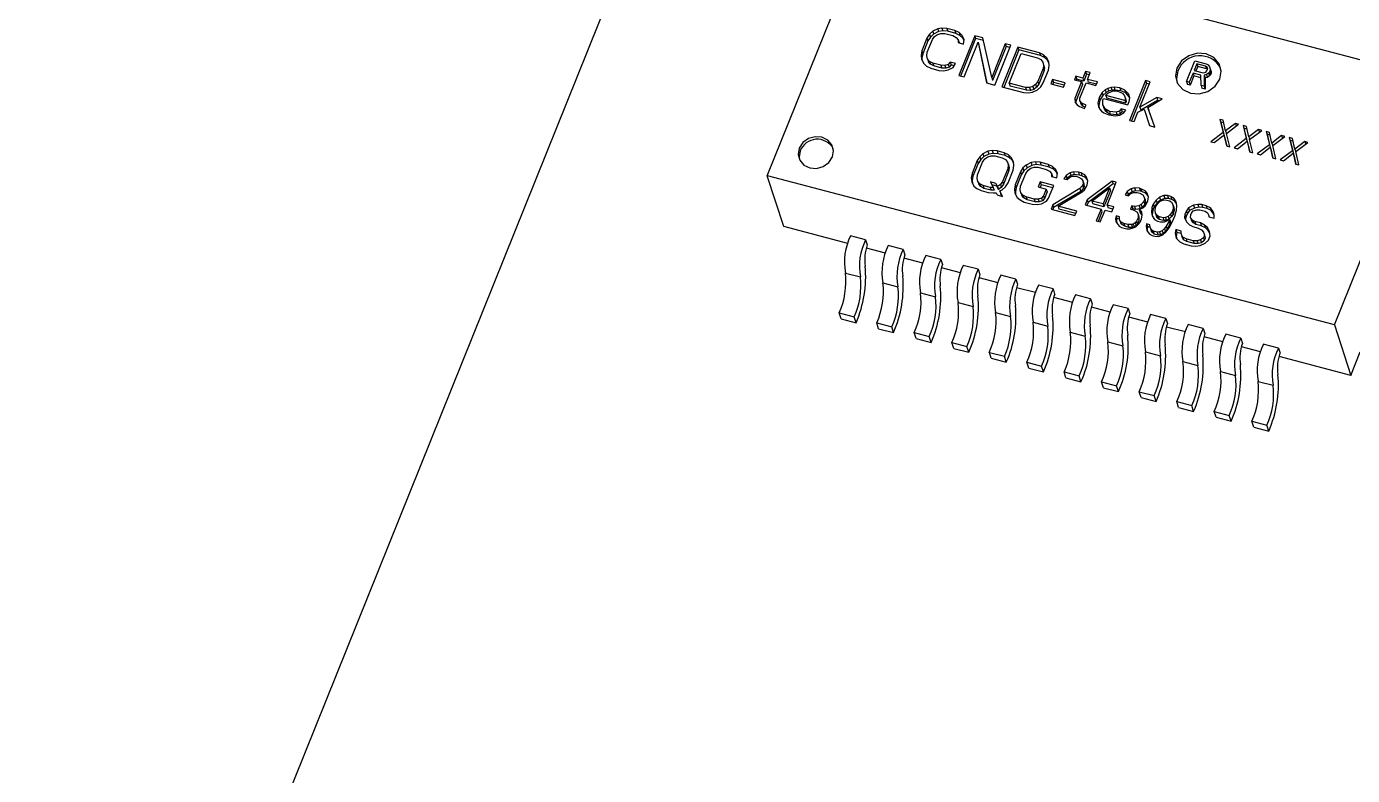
# Model space of a CAD drawing. Header units: millimetres. Extents: x 2 to 1109, y 2 to 430.
# Drawn here: x 56.07 to 88.8, y 187.82 to 206.31 of the extents above; entities that cross this region are included whole.
import ezdxf

# ---------------------------------------------------------------- set-up
doc = ezdxf.new("R2010")
doc.units = ezdxf.units.MM
doc.header["$LTSCALE"] = 0.5
doc.layers.add('几何体', color=7, linetype='Continuous')

msp = doc.modelspace()

# ---------------------------------------------------------------- linework, layer by layer
at = {"layer": '几何体'}
for p, q in [((56.066, 171.286), (75.86, 220.475)), ((74.356, 202.622), (76.797, 208.689)), ((90.801, 205.013), (76.8, 208.688)), ((78.669, 206.269), (78.563, 206.25)), ((78.788, 206.261), (78.669, 206.269)), ((78.669, 206.269), (78.691, 206.2)), ((78.988, 206.208), (78.788, 206.261)), ((78.788, 206.261), (78.811, 206.192)), ((78.298, 206.02), (78.172, 205.706)), ((78.321, 205.951), (78.195, 205.637)), ((78.363, 206.118), (78.298, 206.02)), ((78.298, 206.02), (78.321, 205.951)), ((78.306, 205.671), (78.432, 205.985)), ((78.385, 206.049), (78.321, 205.951)), ((78.441, 206.19), (78.363, 206.118)), ((78.363, 206.118), (78.385, 206.049)), ((78.463, 206.121), (78.385, 206.049)), ((78.432, 205.985), (78.488, 206.062)), ((78.563, 206.25), (78.441, 206.19)), ((78.441, 206.19), (78.463, 206.121)), ((78.586, 206.182), (78.463, 206.121)), ((78.488, 206.062), (78.557, 206.113)), ((78.557, 206.113), (78.641, 206.138)), ((78.563, 206.25), (78.586, 206.182)), ((78.691, 206.2), (78.586, 206.182)), ((78.641, 206.138), (78.738, 206.135)), ((78.811, 206.192), (78.691, 206.2)), ((78.738, 206.135), (78.938, 206.083)), ((79.011, 206.139), (78.811, 206.192)), ((78.938, 206.083), (79.018, 206.039)), ((79.091, 206.158), (78.988, 206.208)), ((78.988, 206.208), (79.011, 206.139)), ((79.113, 206.089), (79.011, 206.139)), ((79.018, 206.039), (79.068, 205.979)), ((79.068, 205.979), (79.065, 205.911)), ((79.068, 205.979), (79.09, 205.91)), ((79.477, 206.08), (79.082, 205.098)), ((79.163, 206.093), (79.091, 206.158)), ((79.091, 206.158), (79.113, 206.089)), ((79.185, 206.024), (79.113, 206.089)), ((79.499, 206.011), (79.127, 205.086)), ((79.218, 205.986), (79.163, 206.093)), ((79.163, 206.093), (79.185, 206.024)), ((79.215, 205.967), (79.185, 206.024)), ((79.198, 205.876), (79.218, 205.986)), ((79.677, 206.028), (79.477, 206.08)), ((79.477, 206.08), (79.499, 206.011)), ((79.692, 205.961), (79.499, 206.011)), ((79.896, 205.046), (79.677, 206.028)), ((78.172, 205.706), (78.152, 205.596)), ((78.172, 205.706), (78.195, 205.637)), ((78.195, 205.637), (78.175, 205.527)), ((78.294, 205.582), (78.306, 205.671)), ((79.065, 205.911), (79.198, 205.876)), ((79.09, 205.91), (79.09, 205.904)), ((79.215, 205.063), (79.56, 205.92)), ((79.56, 205.92), (79.77, 204.917)), ((79.56, 205.92), (79.582, 205.851)), ((79.582, 205.851), (79.778, 204.915)), ((80.232, 205.882), (79.896, 205.046)), ((80.254, 205.813), (79.918, 204.977)), ((79.97, 204.864), (80.365, 205.847)), ((80.543, 205.8), (80.148, 204.818)), ((80.565, 205.731), (80.193, 204.806)), ((80.365, 205.847), (80.232, 205.882)), ((80.232, 205.882), (80.254, 205.813)), ((80.342, 205.79), (80.254, 205.813)), ((80.331, 204.908), (80.626, 205.64)), ((81.076, 205.66), (80.543, 205.8)), ((80.543, 205.8), (80.565, 205.731)), ((81.098, 205.591), (80.565, 205.731)), ((80.626, 205.64), (81.026, 205.535)), ((81.179, 205.61), (81.076, 205.66)), ((81.076, 205.66), (81.098, 205.591)), ((81.251, 205.545), (81.179, 205.61)), ((81.179, 205.61), (81.201, 205.541)), ((78.152, 205.596), (78.163, 205.5)), ((78.152, 205.596), (78.175, 205.527)), ((78.163, 205.5), (78.218, 205.394)), ((78.175, 205.527), (78.182, 205.465)), ((78.218, 205.394), (78.29, 205.328)), ((78.29, 205.328), (78.393, 205.278)), ((78.313, 205.507), (78.294, 205.582)), ((78.363, 205.448), (78.313, 205.507)), ((78.313, 205.507), (78.336, 205.438)), ((78.385, 205.379), (78.336, 205.438)), ((78.444, 205.404), (78.363, 205.448)), ((78.363, 205.448), (78.385, 205.379)), ((78.466, 205.335), (78.385, 205.379)), ((78.393, 205.278), (78.593, 205.226)), ((78.643, 205.351), (78.444, 205.404)), ((78.444, 205.404), (78.466, 205.335)), ((78.666, 205.282), (78.466, 205.335)), ((78.741, 205.349), (78.643, 205.351)), ((78.643, 205.351), (78.666, 205.282)), ((78.763, 205.28), (78.666, 205.282)), ((78.824, 205.373), (78.741, 205.349)), ((78.741, 205.349), (78.763, 205.28)), ((78.846, 205.304), (78.763, 205.28)), ((78.818, 205.236), (78.941, 205.296)), ((78.872, 205.43), (78.824, 205.373)), ((78.824, 205.373), (78.846, 205.304)), ((78.894, 205.361), (78.846, 205.304)), ((79.005, 205.395), (78.872, 205.43)), ((78.872, 205.43), (78.894, 205.361)), ((78.97, 205.341), (78.894, 205.361)), ((78.941, 205.296), (79.005, 205.395)), ((81.026, 205.535), (81.106, 205.491)), ((81.201, 205.541), (81.098, 205.591)), ((81.106, 205.491), (81.156, 205.431)), ((81.156, 205.431), (81.175, 205.357)), ((81.156, 205.431), (81.178, 205.362)), ((81.175, 205.357), (81.164, 205.268)), ((81.175, 205.357), (81.197, 205.288)), ((81.178, 205.362), (81.197, 205.288)), ((81.197, 205.288), (81.186, 205.199)), ((81.273, 205.476), (81.201, 205.541)), ((81.306, 205.438), (81.251, 205.545)), ((81.251, 205.545), (81.273, 205.476)), ((81.31, 205.405), (81.273, 205.476)), ((81.297, 205.233), (81.317, 205.343)), ((81.317, 205.343), (81.306, 205.438)), ((84.705, 204.949), (84.912, 205.461)), ((84.959, 205.389), (84.893, 205.225)), ((84.912, 205.461), (85.19, 205.388)), ((84.982, 205.32), (84.939, 205.213)), ((85.179, 205.331), (84.959, 205.389)), ((84.959, 205.389), (84.982, 205.32)), ((85.202, 205.262), (84.982, 205.32)), ((85.21, 205.311), (85.179, 205.331)), ((85.179, 205.331), (85.202, 205.262)), ((85.19, 205.388), (85.243, 205.362)), ((85.224, 205.283), (85.21, 205.311)), ((85.21, 205.311), (85.224, 205.268)), ((85.223, 205.247), (85.224, 205.283)), ((85.243, 205.362), (85.277, 205.317)), ((85.277, 205.317), (85.294, 205.265)), ((78.593, 205.226), (78.712, 205.218)), ((78.712, 205.218), (78.818, 205.236)), ((79.082, 205.098), (79.215, 205.063)), ((79.896, 205.046), (79.918, 204.977)), ((81.037, 204.954), (80.981, 204.876)), ((81.164, 205.268), (81.037, 204.954)), ((81.037, 204.954), (81.06, 204.885)), ((81.186, 205.199), (81.06, 204.885)), ((81.164, 205.268), (81.186, 205.199)), ((81.171, 204.919), (81.297, 205.233)), ((81.399, 204.998), (81.357, 204.893)), ((81.71, 204.916), (81.399, 204.998)), ((81.399, 204.998), (81.421, 204.929)), ((81.971, 205.079), (81.938, 204.995)), ((81.938, 204.995), (82.116, 204.948)), ((82.116, 204.948), (81.947, 204.53)), ((82.149, 205.032), (81.971, 205.079)), ((81.971, 205.079), (81.994, 205.01)), ((81.994, 205.01), (81.983, 204.983)), ((82.171, 204.963), (81.994, 205.01)), ((82.116, 204.948), (82.138, 204.879)), ((82.216, 205.199), (82.149, 205.032)), ((82.149, 205.032), (82.171, 204.963)), ((82.239, 205.13), (82.171, 204.963)), ((82.327, 205.17), (82.216, 205.199)), ((82.216, 205.199), (82.239, 205.13)), ((82.305, 205.113), (82.239, 205.13)), ((82.26, 205.003), (82.327, 205.17)), ((82.505, 204.939), (82.26, 205.003)), ((82.26, 205.003), (82.282, 204.934)), ((83.697, 204.972), (83.301, 203.99)), ((83.808, 204.943), (83.697, 204.972)), ((83.697, 204.972), (83.719, 204.904)), ((84.775, 204.931), (84.705, 204.949)), ((84.705, 204.949), (84.728, 204.88)), ((84.867, 205.16), (84.775, 204.931)), ((84.889, 205.091), (84.797, 204.862)), ((85.064, 205.108), (84.867, 205.16)), ((84.867, 205.16), (84.889, 205.091)), ((85.064, 205.045), (84.889, 205.091)), ((84.893, 205.225), (85.114, 205.167)), ((85.065, 204.854), (85.064, 205.108)), ((85.114, 205.167), (85.153, 205.169)), ((85.198, 205.121), (85.142, 205.111)), ((85.142, 205.111), (85.146, 204.833)), ((85.142, 205.111), (85.165, 205.043)), ((85.153, 205.169), (85.185, 205.185)), ((85.22, 205.052), (85.165, 205.043)), ((85.165, 205.043), (85.168, 204.764)), ((85.185, 205.185), (85.21, 205.214)), ((85.25, 205.156), (85.198, 205.121)), ((85.198, 205.121), (85.22, 205.052)), ((85.223, 205.248), (85.202, 205.262)), ((85.21, 205.214), (85.223, 205.247)), ((85.272, 205.087), (85.22, 205.052)), ((85.275, 205.185), (85.25, 205.156)), ((85.25, 205.156), (85.272, 205.087)), ((85.297, 205.116), (85.272, 205.087)), ((85.292, 205.229), (85.275, 205.185)), ((85.275, 205.185), (85.297, 205.116)), ((85.294, 205.265), (85.292, 205.229)), ((85.292, 205.229), (85.314, 205.16)), ((85.294, 205.265), (85.316, 205.196)), ((85.314, 205.16), (85.297, 205.116)), ((85.316, 205.196), (85.314, 205.16)), ((88.36, 198.946), (90.801, 205.013)), ((79.77, 204.917), (79.97, 204.864)), ((80.148, 204.818), (80.681, 204.678)), ((80.731, 204.803), (80.331, 204.908)), ((80.331, 204.908), (80.354, 204.839)), ((80.753, 204.734), (80.354, 204.839)), ((80.681, 204.678), (80.8, 204.67)), ((80.828, 204.801), (80.731, 204.803)), ((80.731, 204.803), (80.753, 204.734)), ((80.851, 204.732), (80.753, 204.734)), ((80.8, 204.67), (80.906, 204.688)), ((80.912, 204.825), (80.828, 204.801)), ((80.828, 204.801), (80.851, 204.732)), ((80.934, 204.756), (80.851, 204.732)), ((80.906, 204.688), (81.028, 204.748)), ((80.981, 204.876), (80.912, 204.825)), ((80.912, 204.825), (80.934, 204.756)), ((81.004, 204.807), (80.934, 204.756)), ((80.981, 204.876), (81.004, 204.807)), ((81.06, 204.885), (81.004, 204.807)), ((81.028, 204.748), (81.106, 204.82)), ((81.106, 204.82), (81.171, 204.919)), ((81.357, 204.893), (81.668, 204.812)), ((81.421, 204.929), (81.402, 204.881)), ((81.687, 204.859), (81.421, 204.929)), ((81.668, 204.812), (81.71, 204.916)), ((82.138, 204.879), (81.97, 204.461)), ((82.075, 204.543), (82.227, 204.919)), ((82.227, 204.919), (82.471, 204.855)), ((82.482, 204.882), (82.282, 204.934)), ((82.471, 204.855), (82.505, 204.939)), ((82.62, 204.677), (82.548, 204.558)), ((82.698, 204.749), (82.62, 204.677)), ((82.62, 204.677), (82.643, 204.608)), ((82.721, 204.68), (82.643, 204.608)), ((82.76, 204.779), (82.698, 204.749)), ((82.698, 204.749), (82.721, 204.68)), ((82.715, 204.606), (82.723, 204.627)), ((82.782, 204.71), (82.721, 204.68)), ((82.723, 204.627), (82.762, 204.663)), ((82.843, 204.804), (82.76, 204.779)), ((82.76, 204.779), (82.782, 204.71)), ((82.762, 204.663), (82.854, 204.708)), ((82.865, 204.735), (82.782, 204.71)), ((82.918, 204.807), (82.843, 204.804)), ((82.843, 204.804), (82.865, 204.735)), ((82.854, 204.708), (82.907, 204.718)), ((82.94, 204.738), (82.865, 204.735)), ((82.907, 204.718), (83.004, 204.715)), ((83.06, 204.793), (82.918, 204.807)), ((82.918, 204.807), (82.94, 204.738)), ((83.082, 204.724), (82.94, 204.738)), ((83.004, 204.715), (83.129, 204.659)), ((83.185, 204.737), (83.06, 204.793)), ((83.06, 204.793), (83.082, 204.724)), ((83.207, 204.668), (83.082, 204.724)), ((83.129, 204.659), (83.179, 204.6)), ((83.27, 204.645), (83.185, 204.737)), ((83.185, 204.737), (83.207, 204.668)), ((83.293, 204.576), (83.207, 204.668)), ((83.303, 204.544), (83.27, 204.645)), ((83.27, 204.645), (83.293, 204.576)), ((83.719, 204.904), (83.347, 203.978)), ((83.555, 204.316), (83.808, 204.943)), ((83.785, 204.886), (83.719, 204.904)), ((84.797, 204.862), (84.728, 204.88)), ((84.775, 204.931), (84.797, 204.862)), ((85.146, 204.833), (85.065, 204.854)), ((85.065, 204.854), (85.087, 204.786)), ((85.168, 204.764), (85.087, 204.786)), ((85.146, 204.833), (85.168, 204.764)), ((81.947, 204.53), (81.958, 204.435)), ((81.947, 204.53), (81.97, 204.461)), ((81.958, 204.435), (82.008, 204.376)), ((81.97, 204.461), (81.975, 204.415)), ((82.008, 204.376), (82.066, 204.337)), ((82.066, 204.337), (82.191, 204.281)), ((82.072, 204.474), (82.075, 204.543)), ((82.122, 204.415), (82.072, 204.474)), ((82.072, 204.474), (82.094, 204.406)), ((82.144, 204.346), (82.094, 204.406)), ((82.225, 204.365), (82.122, 204.415)), ((82.122, 204.415), (82.144, 204.346)), ((82.205, 204.317), (82.144, 204.346)), ((82.191, 204.281), (82.225, 204.365)), ((82.548, 204.558), (82.519, 204.426)), ((82.519, 204.426), (82.53, 204.331)), ((82.519, 204.426), (82.542, 204.358)), ((82.53, 204.331), (82.558, 204.278)), ((82.57, 204.489), (82.542, 204.358)), ((82.542, 204.358), (82.549, 204.295)), ((82.548, 204.558), (82.57, 204.489)), ((82.643, 204.608), (82.57, 204.489)), ((82.639, 204.418), (82.642, 204.487)), ((82.644, 204.371), (82.639, 204.418)), ((82.642, 204.487), (82.659, 204.528)), ((82.686, 204.29), (82.644, 204.371)), ((82.644, 204.371), (82.666, 204.302)), ((82.659, 204.528), (83.258, 204.371)), ((82.708, 204.221), (82.666, 204.302)), ((82.722, 204.258), (82.686, 204.29)), ((82.686, 204.29), (82.708, 204.221)), ((83.181, 204.484), (82.715, 204.606)), ((82.715, 204.606), (82.737, 204.537)), ((83.203, 204.415), (82.737, 204.537)), ((83.179, 204.6), (83.198, 204.526)), ((83.179, 204.6), (83.201, 204.531)), ((83.198, 204.526), (83.181, 204.484)), ((83.181, 204.484), (83.203, 204.415)), ((83.198, 204.526), (83.22, 204.457)), ((83.201, 204.531), (83.22, 204.457)), ((83.22, 204.457), (83.203, 204.415)), ((83.258, 204.371), (83.292, 204.455)), ((83.292, 204.455), (83.303, 204.544)), ((83.303, 204.544), (83.293, 204.576)), ((83.97, 204.554), (83.555, 204.316)), ((83.555, 204.316), (83.578, 204.247)), ((83.993, 204.485), (83.578, 204.247)), ((83.75, 204.311), (84.104, 204.519)), ((83.923, 203.827), (83.75, 204.311)), ((83.75, 204.311), (83.772, 204.243)), ((84.104, 204.519), (83.97, 204.554)), ((83.97, 204.554), (83.993, 204.485)), ((84.029, 204.475), (83.993, 204.485)), ((82.558, 204.278), (82.608, 204.218)), ((82.608, 204.218), (82.666, 204.18)), ((82.666, 204.18), (82.791, 204.124)), ((82.744, 204.189), (82.708, 204.221)), ((82.802, 204.214), (82.722, 204.258)), ((82.722, 204.258), (82.744, 204.189)), ((82.824, 204.145), (82.744, 204.189)), ((82.791, 204.124), (82.954, 204.104)), ((82.966, 204.194), (82.802, 204.214)), ((82.802, 204.214), (82.824, 204.145)), ((82.988, 204.125), (82.824, 204.145)), ((82.954, 204.104), (83.06, 204.123)), ((83.049, 204.218), (82.966, 204.194)), ((82.966, 204.194), (82.988, 204.125)), ((83.072, 204.149), (82.988, 204.125)), ((83.097, 204.275), (83.049, 204.218)), ((83.049, 204.218), (83.072, 204.149)), ((83.06, 204.123), (83.152, 204.168)), ((83.119, 204.206), (83.072, 204.149)), ((83.208, 204.246), (83.097, 204.275)), ((83.097, 204.275), (83.119, 204.206)), ((83.17, 204.193), (83.119, 204.206)), ((83.152, 204.168), (83.208, 204.246)), ((83.301, 203.99), (83.412, 203.961)), ((83.412, 203.961), (83.505, 204.191)), ((83.505, 204.191), (83.658, 204.266)), ((83.658, 204.266), (83.79, 203.862)), ((83.921, 203.827), (83.772, 204.243)), ((85.614, 203.994), (85.532, 204.015)), ((85.532, 204.015), (85.611, 203.689)), ((85.532, 204.015), (85.555, 203.947)), ((85.673, 203.73), (85.614, 203.994)), ((83.79, 203.862), (83.923, 203.827)), ((85.611, 203.689), (85.31, 203.463)), ((85.629, 203.927), (85.555, 203.947)), ((85.555, 203.947), (85.634, 203.62)), ((85.611, 203.689), (85.634, 203.62)), ((85.913, 203.916), (85.673, 203.73)), ((85.673, 203.73), (85.693, 203.668)), ((85.693, 203.668), (85.994, 203.894)), ((85.772, 203.342), (85.693, 203.668)), ((85.994, 203.894), (85.913, 203.916)), ((85.913, 203.916), (85.934, 203.849)), ((86.184, 203.844), (86.103, 203.866)), ((86.103, 203.866), (86.182, 203.54)), ((86.103, 203.866), (86.125, 203.797)), ((86.199, 203.777), (86.125, 203.797)), ((86.125, 203.797), (86.204, 203.471)), ((86.243, 203.581), (86.184, 203.844)), ((86.483, 203.766), (86.243, 203.581)), ((86.263, 203.518), (86.565, 203.745)), ((86.565, 203.745), (86.483, 203.766)), ((86.483, 203.766), (86.505, 203.699)), ((86.755, 203.695), (86.673, 203.716)), ((86.673, 203.716), (86.752, 203.39)), ((86.673, 203.716), (86.695, 203.647)), ((86.77, 203.628), (86.695, 203.647)), ((86.695, 203.647), (86.774, 203.321)), ((86.814, 203.431), (86.755, 203.695)), ((85.31, 203.463), (85.392, 203.441)), ((85.392, 203.441), (85.631, 203.627)), ((85.631, 203.627), (85.69, 203.363)), ((85.631, 203.627), (85.654, 203.558)), ((85.634, 203.62), (85.633, 203.62)), ((85.654, 203.558), (85.698, 203.361)), ((85.69, 203.363), (85.772, 203.342)), ((86.182, 203.54), (85.88, 203.313)), ((85.88, 203.313), (85.962, 203.292)), ((85.962, 203.292), (86.202, 203.477)), ((86.182, 203.54), (86.204, 203.471)), ((86.202, 203.477), (86.261, 203.213)), ((86.202, 203.477), (86.224, 203.408)), ((86.204, 203.471), (86.204, 203.47)), ((86.224, 203.408), (86.268, 203.211)), ((86.243, 203.581), (86.264, 203.518)), ((86.342, 203.192), (86.263, 203.518)), ((86.752, 203.39), (86.451, 203.163)), ((86.532, 203.142), (86.772, 203.327)), ((86.752, 203.39), (86.774, 203.321)), ((86.772, 203.327), (86.831, 203.064)), ((86.772, 203.327), (86.794, 203.258)), ((86.774, 203.321), (86.774, 203.321)), ((87.053, 203.616), (86.814, 203.431)), ((86.814, 203.431), (86.834, 203.369)), ((86.834, 203.368), (87.135, 203.595)), ((86.913, 203.042), (86.834, 203.368)), ((87.135, 203.595), (87.053, 203.616)), ((87.053, 203.616), (87.075, 203.55)), ((87.325, 203.545), (87.244, 203.566)), ((87.244, 203.566), (87.323, 203.24)), ((87.244, 203.566), (87.266, 203.497)), ((87.34, 203.478), (87.266, 203.497)), ((87.266, 203.497), (87.345, 203.171)), ((87.384, 203.281), (87.325, 203.545)), ((87.624, 203.467), (87.384, 203.281)), ((87.404, 203.219), (87.705, 203.445)), ((87.705, 203.445), (87.624, 203.467)), ((87.624, 203.467), (87.645, 203.4)), ((79.538, 202.997), (79.412, 202.683)), ((79.602, 203.095), (79.538, 202.997)), ((79.538, 202.997), (79.56, 202.928)), ((79.625, 203.027), (79.56, 202.928)), ((79.68, 203.167), (79.602, 203.095)), ((79.602, 203.095), (79.625, 203.027)), ((79.703, 203.099), (79.625, 203.027)), ((79.671, 202.962), (79.727, 203.04)), ((79.803, 203.228), (79.68, 203.167)), ((79.68, 203.167), (79.703, 203.099)), ((79.825, 203.159), (79.703, 203.099)), ((79.727, 203.04), (79.797, 203.091)), ((79.797, 203.091), (79.88, 203.115)), ((79.908, 203.246), (79.803, 203.228)), ((79.803, 203.228), (79.825, 203.159)), ((79.931, 203.177), (79.825, 203.159)), ((79.88, 203.115), (79.977, 203.113)), ((80.028, 203.238), (79.908, 203.246)), ((79.908, 203.246), (79.931, 203.177)), ((80.05, 203.169), (79.931, 203.177)), ((79.977, 203.113), (80.155, 203.066)), ((80.206, 203.191), (80.028, 203.238)), ((80.028, 203.238), (80.05, 203.169)), ((80.228, 203.122), (80.05, 203.169)), ((80.155, 203.066), (80.236, 203.022)), ((80.308, 203.141), (80.206, 203.191)), ((80.206, 203.191), (80.228, 203.122)), ((80.331, 203.072), (80.228, 203.122)), ((80.236, 203.022), (80.285, 202.962)), ((80.38, 203.076), (80.308, 203.141)), ((80.308, 203.141), (80.331, 203.072)), ((80.403, 203.007), (80.331, 203.072)), ((80.435, 202.969), (80.38, 203.076)), ((80.38, 203.076), (80.403, 203.007)), ((80.439, 202.936), (80.403, 203.007)), ((86.261, 203.213), (86.342, 203.192)), ((86.451, 203.163), (86.532, 203.142)), ((86.794, 203.258), (86.838, 203.062)), ((86.831, 203.064), (86.913, 203.042)), ((87.323, 203.24), (87.021, 203.014)), ((87.021, 203.014), (87.103, 202.992)), ((87.103, 202.992), (87.342, 203.178)), ((87.323, 203.24), (87.345, 203.171)), ((87.342, 203.178), (87.401, 202.914)), ((87.342, 203.178), (87.365, 203.109)), ((87.345, 203.171), (87.345, 203.171)), ((87.365, 203.109), (87.409, 202.912)), ((87.384, 203.281), (87.404, 203.219)), ((87.483, 202.892), (87.404, 203.219)), ((79.412, 202.683), (79.392, 202.573)), ((79.412, 202.683), (79.434, 202.614)), ((79.56, 202.928), (79.434, 202.614)), ((79.545, 202.648), (79.671, 202.962)), ((80.293, 202.799), (80.167, 202.485)), ((80.315, 202.73), (80.189, 202.416)), ((80.285, 202.962), (80.305, 202.888)), ((80.285, 202.962), (80.308, 202.894)), ((80.305, 202.888), (80.293, 202.799)), ((80.293, 202.799), (80.315, 202.73)), ((80.3, 202.45), (80.426, 202.764)), ((80.305, 202.888), (80.327, 202.819)), ((80.308, 202.894), (80.327, 202.819)), ((80.327, 202.819), (80.315, 202.73)), ((80.426, 202.764), (80.446, 202.874)), ((80.446, 202.874), (80.435, 202.969)), ((80.604, 202.717), (80.478, 202.403)), ((80.668, 202.816), (80.604, 202.717)), ((80.604, 202.717), (80.626, 202.648)), ((80.611, 202.368), (80.737, 202.682)), ((80.691, 202.747), (80.626, 202.648)), ((80.746, 202.888), (80.668, 202.816)), ((80.668, 202.816), (80.691, 202.747)), ((80.769, 202.819), (80.691, 202.747)), ((80.737, 202.682), (80.793, 202.76)), ((80.869, 202.948), (80.746, 202.888)), ((80.746, 202.888), (80.769, 202.819)), ((80.891, 202.879), (80.769, 202.819)), ((80.793, 202.76), (80.863, 202.811)), ((80.863, 202.811), (80.946, 202.835)), ((80.975, 202.966), (80.869, 202.948)), ((80.869, 202.948), (80.891, 202.879)), ((80.997, 202.898), (80.891, 202.879)), ((80.946, 202.835), (81.044, 202.833)), ((81.094, 202.958), (80.975, 202.966)), ((80.975, 202.966), (80.997, 202.898)), ((81.116, 202.889), (80.997, 202.898)), ((81.044, 202.833), (81.243, 202.78)), ((81.294, 202.906), (81.094, 202.958)), ((81.094, 202.958), (81.116, 202.889)), ((81.316, 202.837), (81.116, 202.889)), ((81.243, 202.78), (81.324, 202.736)), ((81.397, 202.856), (81.294, 202.906)), ((81.294, 202.906), (81.316, 202.837)), ((81.419, 202.787), (81.316, 202.837)), ((81.324, 202.736), (81.374, 202.677)), ((81.374, 202.677), (81.371, 202.608)), ((81.374, 202.677), (81.396, 202.608)), ((81.469, 202.79), (81.397, 202.856)), ((81.397, 202.856), (81.419, 202.787)), ((81.491, 202.722), (81.419, 202.787)), ((81.524, 202.684), (81.469, 202.79)), ((81.469, 202.79), (81.491, 202.722)), ((81.52, 202.664), (81.491, 202.722)), ((81.504, 202.573), (81.524, 202.684)), ((81.83, 202.696), (81.731, 202.629)), ((81.913, 202.72), (81.83, 202.696)), ((81.83, 202.696), (81.852, 202.627)), ((82.036, 202.711), (81.913, 202.72)), ((81.913, 202.72), (81.935, 202.651)), ((82.102, 202.694), (82.036, 202.711)), ((82.036, 202.711), (82.058, 202.642)), ((82.192, 202.647), (82.102, 202.694)), ((82.102, 202.694), (82.124, 202.625)), ((87.401, 202.914), (87.483, 202.892)), ((74.76, 201.371), (74.356, 202.622)), ((88.36, 198.946), (74.359, 202.621)), ((79.392, 202.573), (79.403, 202.478)), ((79.392, 202.573), (79.414, 202.504)), ((79.403, 202.478), (79.458, 202.371)), ((79.434, 202.614), (79.414, 202.504)), ((79.414, 202.504), (79.421, 202.442)), ((79.458, 202.371), (79.53, 202.306)), ((79.534, 202.559), (79.545, 202.648)), ((79.553, 202.484), (79.534, 202.559)), ((79.603, 202.425), (79.553, 202.484)), ((79.553, 202.484), (79.575, 202.416)), ((79.625, 202.356), (79.575, 202.416)), ((79.683, 202.381), (79.603, 202.425)), ((79.603, 202.425), (79.625, 202.356)), ((79.705, 202.312), (79.625, 202.356)), ((79.861, 202.334), (79.683, 202.381)), ((79.683, 202.381), (79.705, 202.312)), ((79.936, 202.338), (79.861, 202.334)), ((79.861, 202.334), (79.883, 202.265)), ((79.867, 202.471), (79.936, 202.338)), ((80, 202.436), (79.867, 202.471)), ((80.022, 202.368), (79.904, 202.399)), ((79.936, 202.338), (79.958, 202.269)), ((80.041, 202.356), (80, 202.436)), ((80, 202.436), (80.022, 202.368)), ((80.064, 202.287), (80.022, 202.368)), ((80.111, 202.407), (80.041, 202.356)), ((80.041, 202.356), (80.064, 202.287)), ((80.133, 202.338), (80.064, 202.287)), ((80.167, 202.485), (80.111, 202.407)), ((80.111, 202.407), (80.133, 202.338)), ((80.189, 202.416), (80.133, 202.338)), ((80.158, 202.279), (80.236, 202.351)), ((80.167, 202.485), (80.189, 202.416)), ((80.236, 202.351), (80.3, 202.45)), ((80.478, 202.403), (80.458, 202.293)), ((80.478, 202.403), (80.5, 202.335)), ((80.5, 202.335), (80.48, 202.224)), ((80.626, 202.648), (80.5, 202.335)), ((80.6, 202.279), (80.611, 202.368)), ((81.095, 202.473), (81.045, 202.347)), ((81.045, 202.347), (81.244, 202.295)), ((81.117, 202.404), (81.09, 202.335)), ((81.428, 202.385), (81.095, 202.473)), ((81.095, 202.473), (81.117, 202.404)), ((81.405, 202.328), (81.117, 202.404)), ((81.302, 202.072), (81.428, 202.385)), ((81.371, 202.608), (81.504, 202.573)), ((81.396, 202.608), (81.396, 202.602)), ((81.731, 202.629), (81.681, 202.55)), ((81.681, 202.55), (81.763, 202.528)), ((81.731, 202.629), (81.753, 202.56)), ((81.753, 202.56), (81.737, 202.535)), ((81.852, 202.627), (81.753, 202.56)), ((81.763, 202.528), (81.821, 202.582)), ((81.821, 202.582), (81.887, 202.611)), ((81.935, 202.651), (81.852, 202.627)), ((81.887, 202.611), (81.978, 202.611)), ((82.058, 202.642), (81.935, 202.651)), ((81.978, 202.611), (82.043, 202.593)), ((82.043, 202.593), (82.117, 202.551)), ((82.124, 202.625), (82.058, 202.642)), ((82.14, 202.383), (82.074, 202.308)), ((82.117, 202.551), (82.15, 202.496)), ((82.214, 202.578), (82.124, 202.625)), ((82.157, 202.425), (82.14, 202.383)), ((82.14, 202.383), (82.163, 202.314)), ((82.15, 202.496), (82.157, 202.425)), ((82.15, 202.496), (82.172, 202.427)), ((82.157, 202.425), (82.179, 202.356)), ((82.179, 202.356), (82.163, 202.314)), ((82.172, 202.427), (82.179, 202.356)), ((82.189, 202.278), (82.239, 202.357)), ((82.241, 202.588), (82.192, 202.647)), ((82.192, 202.647), (82.214, 202.578)), ((82.263, 202.52), (82.214, 202.578)), ((82.239, 202.357), (82.256, 202.399)), ((82.273, 202.487), (82.241, 202.588)), ((82.874, 202.491), (82.253, 202.03)), ((82.256, 202.399), (82.273, 202.487)), ((82.897, 202.422), (82.275, 201.961)), ((82.746, 201.901), (82.973, 202.465)), ((82.973, 202.465), (82.874, 202.491)), ((82.874, 202.491), (82.897, 202.422)), ((82.95, 202.408), (82.897, 202.422)), ((79.53, 202.306), (79.633, 202.256)), ((79.633, 202.256), (79.81, 202.209)), ((79.883, 202.265), (79.705, 202.312)), ((79.81, 202.209), (79.93, 202.201)), ((79.958, 202.269), (79.883, 202.265)), ((79.93, 202.201), (80.005, 202.204)), ((80.005, 202.204), (80.032, 202.151)), ((80.032, 202.151), (80.166, 202.116)), ((80.097, 202.249), (80.158, 202.279)), ((80.166, 202.116), (80.097, 202.249)), ((80.097, 202.249), (80.119, 202.18)), ((80.15, 202.12), (80.119, 202.18)), ((80.458, 202.293), (80.469, 202.198)), ((80.458, 202.293), (80.48, 202.224)), ((80.469, 202.198), (80.524, 202.091)), ((80.48, 202.224), (80.487, 202.162)), ((80.524, 202.091), (80.596, 202.026)), ((80.596, 202.026), (80.699, 201.976)), ((80.619, 202.205), (80.6, 202.279)), ((80.669, 202.145), (80.619, 202.205)), ((80.619, 202.205), (80.641, 202.136)), ((80.691, 202.077), (80.641, 202.136)), ((80.749, 202.101), (80.669, 202.145)), ((80.669, 202.145), (80.691, 202.077)), ((80.771, 202.032), (80.691, 202.077)), ((80.949, 202.049), (80.749, 202.101)), ((80.749, 202.101), (80.771, 202.032)), ((80.971, 201.98), (80.771, 202.032)), ((81.046, 202.046), (80.949, 202.049)), ((80.949, 202.049), (80.971, 201.98)), ((81.13, 202.071), (81.046, 202.046)), ((81.046, 202.046), (81.069, 201.977)), ((81.152, 202.002), (81.069, 201.977)), ((81.177, 202.127), (81.13, 202.071)), ((81.13, 202.071), (81.152, 202.002)), ((81.199, 202.059), (81.152, 202.002)), ((81.244, 202.295), (81.177, 202.127)), ((81.177, 202.127), (81.199, 202.059)), ((81.267, 202.226), (81.199, 202.059)), ((81.244, 202.295), (81.267, 202.226)), ((81.246, 201.994), (81.302, 202.072)), ((82.074, 202.308), (81.403, 201.906)), ((82.096, 202.239), (81.426, 201.837)), ((81.535, 201.872), (82.131, 202.224)), ((82.074, 202.308), (82.096, 202.239)), ((82.163, 202.314), (82.096, 202.239)), ((82.131, 202.224), (82.189, 202.278)), ((82.253, 202.03), (82.202, 201.905)), ((82.253, 202.03), (82.275, 201.961)), ((82.368, 202), (82.807, 202.324)), ((82.647, 201.927), (82.368, 202)), ((82.368, 202), (82.39, 201.931)), ((82.807, 202.324), (82.647, 201.927)), ((82.829, 202.255), (82.669, 201.858)), ((82.807, 202.324), (82.829, 202.255)), ((83.243, 202.232), (83.193, 202.153)), ((83.193, 202.153), (83.275, 202.132)), ((83.342, 202.299), (83.243, 202.232)), ((83.243, 202.232), (83.265, 202.164)), ((83.265, 202.164), (83.249, 202.138)), ((83.364, 202.23), (83.265, 202.164)), ((83.275, 202.132), (83.333, 202.186)), ((83.333, 202.186), (83.399, 202.214)), ((83.425, 202.323), (83.342, 202.299)), ((83.342, 202.299), (83.364, 202.23)), ((83.447, 202.254), (83.364, 202.23)), ((83.399, 202.214), (83.49, 202.214)), ((83.548, 202.314), (83.425, 202.323)), ((83.425, 202.323), (83.447, 202.254)), ((83.57, 202.245), (83.447, 202.254)), ((83.49, 202.214), (83.555, 202.197)), ((83.581, 202.305), (83.548, 202.314)), ((83.548, 202.314), (83.57, 202.245)), ((83.555, 202.197), (83.629, 202.154)), ((83.603, 202.237), (83.57, 202.245)), ((83.688, 202.254), (83.581, 202.305)), ((83.581, 202.305), (83.603, 202.237)), ((83.71, 202.185), (83.603, 202.237)), ((83.629, 202.154), (83.662, 202.099)), ((83.669, 202.028), (83.652, 201.986)), ((83.662, 202.099), (83.669, 202.028)), ((83.662, 202.099), (83.684, 202.03)), ((83.669, 202.028), (83.691, 201.959)), ((83.684, 202.03), (83.691, 201.959)), ((83.737, 202.195), (83.688, 202.254)), ((83.688, 202.254), (83.71, 202.185)), ((83.758, 202.127), (83.71, 202.185)), ((83.735, 201.965), (83.751, 202.006)), ((83.769, 202.094), (83.737, 202.195)), ((83.751, 202.006), (83.769, 202.094)), ((83.957, 202.022), (83.883, 201.926)), ((84.04, 202.092), (83.957, 202.022)), ((83.957, 202.022), (83.98, 201.953)), ((84.063, 202.023), (83.98, 201.953)), ((84.148, 202.133), (84.04, 202.092)), ((84.04, 202.092), (84.063, 202.023)), ((84.056, 201.996), (84.122, 202.025)), ((84.17, 202.065), (84.063, 202.023)), ((84.122, 202.025), (84.18, 202.033)), ((84.238, 202.133), (84.148, 202.133)), ((84.148, 202.133), (84.17, 202.065)), ((84.261, 202.064), (84.17, 202.065)), ((84.18, 202.033), (84.295, 202.002)), ((84.321, 202.111), (84.238, 202.133)), ((84.238, 202.133), (84.261, 202.064)), ((84.343, 202.042), (84.261, 202.064)), ((84.295, 202.002), (84.336, 201.969)), ((84.394, 202.069), (84.321, 202.111)), ((84.321, 202.111), (84.343, 202.042)), ((84.417, 202), (84.343, 202.042)), ((84.451, 201.984), (84.394, 202.069)), ((84.394, 202.069), (84.417, 202)), ((84.459, 201.937), (84.417, 202)), ((80.699, 201.976), (80.899, 201.923)), ((80.899, 201.923), (81.018, 201.915)), ((81.069, 201.977), (80.971, 201.98)), ((81.018, 201.915), (81.124, 201.934)), ((81.124, 201.934), (81.246, 201.994)), ((81.403, 201.906), (81.361, 201.802)), ((81.361, 201.802), (81.953, 201.647)), ((81.403, 201.906), (81.426, 201.837)), ((81.426, 201.837), (81.407, 201.79)), ((81.995, 201.751), (81.535, 201.872)), ((81.535, 201.872), (81.557, 201.803)), ((81.972, 201.694), (81.557, 201.803)), ((81.953, 201.647), (81.995, 201.751)), ((82.202, 201.905), (82.597, 201.801)), ((82.275, 201.961), (82.247, 201.893)), ((82.669, 201.858), (82.39, 201.931)), ((82.597, 201.801), (82.479, 201.508)), ((82.619, 201.732), (82.524, 201.497)), ((82.578, 201.483), (82.695, 201.775)), ((82.597, 201.801), (82.619, 201.732)), ((82.647, 201.927), (82.669, 201.858)), ((82.695, 201.775), (82.86, 201.732)), ((82.91, 201.857), (82.746, 201.901)), ((82.746, 201.901), (82.768, 201.832)), ((82.887, 201.8), (82.768, 201.832)), ((82.86, 201.732), (82.91, 201.857)), ((83.355, 201.879), (83.321, 201.796)), ((83.321, 201.796), (83.387, 201.779)), ((83.421, 201.862), (83.355, 201.879)), ((83.355, 201.879), (83.377, 201.811)), ((83.377, 201.811), (83.367, 201.784)), ((83.443, 201.793), (83.377, 201.811)), ((83.387, 201.779), (83.477, 201.732)), ((83.536, 201.878), (83.421, 201.862)), ((83.421, 201.862), (83.443, 201.793)), ((83.558, 201.809), (83.443, 201.793)), ((83.477, 201.732), (83.51, 201.677)), ((83.51, 201.677), (83.509, 201.585)), ((83.51, 201.677), (83.532, 201.608)), ((83.535, 201.786), (83.626, 201.831)), ((83.601, 201.722), (83.535, 201.786)), ((83.535, 201.786), (83.558, 201.717)), ((83.586, 201.911), (83.536, 201.878)), ((83.536, 201.878), (83.558, 201.809)), ((83.608, 201.842), (83.558, 201.809)), ((83.606, 201.67), (83.558, 201.717)), ((83.652, 201.986), (83.586, 201.911)), ((83.586, 201.911), (83.608, 201.842)), ((83.608, 201.651), (83.601, 201.722)), ((83.675, 201.917), (83.608, 201.842)), ((83.626, 201.831), (83.685, 201.885)), ((83.652, 201.986), (83.675, 201.917)), ((83.691, 201.959), (83.675, 201.917)), ((83.685, 201.885), (83.735, 201.965)), ((83.849, 201.842), (83.84, 201.729)), ((83.84, 201.729), (83.855, 201.633)), ((83.84, 201.729), (83.862, 201.66)), ((83.883, 201.926), (83.849, 201.842)), ((83.849, 201.842), (83.871, 201.773)), ((83.871, 201.773), (83.862, 201.66)), ((83.905, 201.857), (83.871, 201.773)), ((83.883, 201.926), (83.905, 201.857)), ((83.98, 201.953), (83.905, 201.857)), ((83.931, 201.775), (83.939, 201.842)), ((83.938, 201.703), (83.931, 201.775)), ((83.971, 201.648), (83.938, 201.703)), ((83.938, 201.703), (83.961, 201.634)), ((83.939, 201.842), (83.956, 201.883)), ((83.956, 201.883), (83.998, 201.942)), ((83.998, 201.942), (84.056, 201.996)), ((84.309, 201.675), (84.251, 201.621)), ((84.35, 201.734), (84.309, 201.675)), ((84.309, 201.675), (84.331, 201.606)), ((84.336, 201.969), (84.368, 201.914)), ((84.367, 201.775), (84.35, 201.734)), ((84.35, 201.734), (84.373, 201.665)), ((84.376, 201.842), (84.367, 201.775)), ((84.367, 201.775), (84.389, 201.707)), ((84.368, 201.914), (84.376, 201.842)), ((84.368, 201.914), (84.391, 201.845)), ((84.389, 201.707), (84.373, 201.665)), ((84.376, 201.842), (84.398, 201.774)), ((84.398, 201.774), (84.389, 201.707)), ((84.391, 201.845), (84.398, 201.774)), ((84.415, 201.624), (84.458, 201.775)), ((84.467, 201.888), (84.451, 201.984)), ((84.458, 201.775), (84.467, 201.888)), ((84.668, 201.673), (84.657, 201.584)), ((84.702, 201.757), (84.668, 201.673)), ((84.668, 201.673), (84.69, 201.605)), ((84.724, 201.688), (84.69, 201.605)), ((84.758, 201.835), (84.702, 201.757)), ((84.702, 201.757), (84.724, 201.688)), ((84.78, 201.766), (84.724, 201.688)), ((84.88, 201.895), (84.758, 201.835)), ((84.758, 201.835), (84.78, 201.766)), ((84.902, 201.826), (84.78, 201.766)), ((84.81, 201.659), (84.827, 201.701)), ((84.827, 201.701), (84.874, 201.758)), ((84.874, 201.758), (84.958, 201.782)), ((84.986, 201.914), (84.88, 201.895)), ((84.88, 201.895), (84.902, 201.826)), ((85.008, 201.845), (84.902, 201.826)), ((84.958, 201.782), (85.033, 201.786)), ((85.083, 201.911), (84.986, 201.914)), ((84.986, 201.914), (85.008, 201.845)), ((85.105, 201.842), (85.008, 201.845)), ((85.033, 201.786), (85.166, 201.751)), ((85.194, 201.882), (85.083, 201.911)), ((85.083, 201.911), (85.105, 201.842)), ((85.216, 201.813), (85.105, 201.842)), ((85.166, 201.751), (85.224, 201.712)), ((85.297, 201.832), (85.194, 201.882)), ((85.194, 201.882), (85.216, 201.813)), ((85.319, 201.763), (85.216, 201.813)), ((85.224, 201.712), (85.252, 201.659)), ((85.36, 201.746), (85.297, 201.832)), ((85.297, 201.832), (85.319, 201.763)), ((85.383, 201.677), (85.319, 201.763)), ((85.393, 201.645), (85.36, 201.746)), ((85.36, 201.746), (85.383, 201.677)), ((85.393, 201.644), (85.383, 201.677)), ((76.344, 200.955), (74.76, 201.371)), ((82.479, 201.508), (82.578, 201.483)), ((82.966, 201.635), (82.957, 201.568)), ((82.957, 201.568), (82.965, 201.497)), ((82.957, 201.568), (82.979, 201.499)), ((82.965, 201.497), (82.997, 201.442)), ((83.048, 201.613), (82.966, 201.635)), ((82.966, 201.635), (82.988, 201.566)), ((82.988, 201.566), (82.979, 201.499)), ((82.979, 201.499), (82.983, 201.466)), ((83.054, 201.549), (82.988, 201.566)), ((82.997, 201.442), (83.046, 201.383)), ((83.046, 201.383), (83.103, 201.345)), ((83.048, 201.567), (83.048, 201.613)), ((83.064, 201.517), (83.048, 201.567)), ((83.088, 201.487), (83.064, 201.517)), ((83.064, 201.517), (83.086, 201.448)), ((83.11, 201.418), (83.086, 201.448)), ((83.162, 201.445), (83.088, 201.487)), ((83.088, 201.487), (83.11, 201.418)), ((83.103, 201.345), (83.235, 201.31)), ((83.184, 201.376), (83.11, 201.418)), ((83.261, 201.419), (83.162, 201.445)), ((83.162, 201.445), (83.184, 201.376)), ((83.283, 201.35), (83.184, 201.376)), ((83.351, 201.418), (83.261, 201.419)), ((83.261, 201.419), (83.283, 201.35)), ((83.373, 201.349), (83.283, 201.35)), ((83.392, 201.43), (83.351, 201.418)), ((83.351, 201.418), (83.373, 201.349)), ((83.415, 201.362), (83.373, 201.349)), ((83.442, 201.464), (83.392, 201.43)), ((83.392, 201.43), (83.415, 201.362)), ((83.392, 201.338), (83.458, 201.367)), ((83.464, 201.395), (83.415, 201.362)), ((83.475, 201.501), (83.442, 201.464)), ((83.442, 201.464), (83.464, 201.395)), ((83.458, 201.367), (83.516, 201.421)), ((83.498, 201.432), (83.464, 201.395)), ((83.509, 201.585), (83.475, 201.501)), ((83.475, 201.501), (83.498, 201.432)), ((83.531, 201.516), (83.498, 201.432)), ((83.509, 201.585), (83.531, 201.516)), ((83.516, 201.421), (83.558, 201.48)), ((83.532, 201.608), (83.531, 201.516)), ((83.558, 201.48), (83.591, 201.563)), ((83.591, 201.563), (83.608, 201.651)), ((83.722, 201.436), (83.713, 201.369)), ((83.713, 201.369), (83.729, 201.273)), ((83.713, 201.369), (83.735, 201.301)), ((83.804, 201.415), (83.722, 201.436)), ((83.722, 201.436), (83.744, 201.368)), ((83.744, 201.368), (83.735, 201.301)), ((83.811, 201.35), (83.744, 201.368)), ((83.812, 201.344), (83.804, 201.415)), ((83.844, 201.289), (83.812, 201.344)), ((83.812, 201.344), (83.834, 201.275)), ((83.855, 201.633), (83.912, 201.548)), ((83.862, 201.66), (83.87, 201.611)), ((83.912, 201.548), (83.986, 201.506)), ((83.993, 201.58), (83.961, 201.634)), ((84.012, 201.615), (83.971, 201.648)), ((83.971, 201.648), (83.993, 201.58)), ((83.986, 201.506), (84.068, 201.484)), ((84.034, 201.546), (83.993, 201.58)), ((84.127, 201.584), (84.012, 201.615)), ((84.012, 201.615), (84.034, 201.546)), ((84.149, 201.516), (84.034, 201.546)), ((84.068, 201.484), (84.159, 201.484)), ((84.184, 201.592), (84.127, 201.584)), ((84.127, 201.584), (84.149, 201.516)), ((84.207, 201.523), (84.149, 201.516)), ((84.159, 201.484), (84.291, 201.541)), ((84.207, 201.378), (84.166, 201.32)), ((84.251, 201.621), (84.184, 201.592)), ((84.184, 201.592), (84.207, 201.523)), ((84.273, 201.552), (84.207, 201.523)), ((84.274, 201.499), (84.207, 201.378)), ((84.207, 201.378), (84.23, 201.309)), ((84.297, 201.431), (84.23, 201.309)), ((84.251, 201.621), (84.273, 201.552)), ((84.331, 201.606), (84.273, 201.552)), ((84.291, 201.541), (84.274, 201.499)), ((84.274, 201.499), (84.297, 201.431)), ((84.281, 201.336), (84.356, 201.478)), ((84.291, 201.541), (84.313, 201.472)), ((84.313, 201.472), (84.297, 201.431)), ((84.373, 201.665), (84.331, 201.606)), ((84.356, 201.478), (84.415, 201.624)), ((84.657, 201.584), (84.712, 201.477)), ((84.69, 201.605), (84.682, 201.536)), ((84.712, 201.477), (84.784, 201.412)), ((84.784, 201.412), (84.864, 201.368)), ((84.807, 201.591), (84.81, 201.659)), ((84.857, 201.531), (84.807, 201.591)), ((84.807, 201.591), (84.829, 201.522)), ((84.879, 201.463), (84.829, 201.522)), ((84.915, 201.493), (84.857, 201.531)), ((84.857, 201.531), (84.879, 201.463)), ((84.864, 201.368), (84.998, 201.333)), ((84.937, 201.424), (84.879, 201.463)), ((85.048, 201.458), (84.915, 201.493)), ((84.915, 201.493), (84.937, 201.424)), ((85.07, 201.389), (84.937, 201.424)), ((85.151, 201.408), (85.048, 201.458)), ((85.048, 201.458), (85.07, 201.389)), ((85.173, 201.339), (85.07, 201.389)), ((85.223, 201.343), (85.151, 201.408)), ((85.151, 201.408), (85.173, 201.339)), ((85.278, 201.236), (85.223, 201.343)), ((85.223, 201.343), (85.245, 201.274)), ((85.252, 201.659), (85.257, 201.611)), ((85.252, 201.659), (85.268, 201.608)), ((85.257, 201.611), (85.39, 201.576)), ((85.39, 201.576), (85.393, 201.645)), ((76.784, 201.045), (76.413, 201.142)), ((76.784, 201.045), (76.825, 200.917)), ((83.235, 201.31), (83.309, 201.314)), ((83.309, 201.314), (83.392, 201.338)), ((83.729, 201.273), (83.786, 201.189)), ((83.735, 201.301), (83.743, 201.251)), ((83.786, 201.189), (83.859, 201.146)), ((83.866, 201.22), (83.834, 201.275)), ((83.885, 201.255), (83.844, 201.289)), ((83.844, 201.289), (83.866, 201.22)), ((83.859, 201.146), (83.925, 201.129)), ((83.907, 201.186), (83.866, 201.22)), ((83.984, 201.229), (83.885, 201.255)), ((83.885, 201.255), (83.907, 201.186)), ((84.006, 201.16), (83.907, 201.186)), ((83.925, 201.129), (84.016, 201.128)), ((84.041, 201.237), (83.984, 201.229)), ((83.984, 201.229), (84.006, 201.16)), ((84.064, 201.168), (84.006, 201.16)), ((84.016, 201.128), (84.123, 201.169)), ((84.108, 201.266), (84.041, 201.237)), ((84.041, 201.237), (84.064, 201.168)), ((84.13, 201.197), (84.064, 201.168)), ((84.166, 201.32), (84.108, 201.266)), ((84.108, 201.266), (84.13, 201.197)), ((84.123, 201.169), (84.206, 201.24)), ((84.188, 201.251), (84.13, 201.197)), ((84.166, 201.32), (84.188, 201.251)), ((84.23, 201.309), (84.188, 201.251)), ((84.206, 201.24), (84.281, 201.336)), ((84.442, 201.294), (84.43, 201.204)), ((84.43, 201.204), (84.455, 201.082)), ((84.43, 201.204), (84.453, 201.135)), ((84.575, 201.259), (84.442, 201.294)), ((84.442, 201.294), (84.464, 201.225)), ((84.464, 201.225), (84.453, 201.135)), ((84.453, 201.135), (84.466, 201.071)), ((84.455, 201.082), (84.541, 200.99)), ((84.572, 201.196), (84.464, 201.225)), ((84.572, 201.19), (84.575, 201.259)), ((84.613, 201.11), (84.572, 201.19)), ((84.572, 201.19), (84.594, 201.121)), ((84.636, 201.041), (84.594, 201.121)), ((84.694, 201.066), (84.613, 201.11)), ((84.613, 201.11), (84.636, 201.041)), ((84.716, 200.997), (84.636, 201.041)), ((84.871, 201.019), (84.694, 201.066)), ((84.694, 201.066), (84.716, 200.997)), ((84.969, 201.017), (84.871, 201.019)), ((84.871, 201.019), (84.894, 200.95)), ((85.052, 201.041), (84.969, 201.017)), ((84.969, 201.017), (84.991, 200.948)), ((84.998, 201.333), (85.078, 201.288)), ((85.122, 201.092), (85.052, 201.041)), ((85.052, 201.041), (85.074, 200.972)), ((85.144, 201.023), (85.074, 200.972)), ((85.078, 201.288), (85.128, 201.229)), ((85.147, 201.155), (85.122, 201.092)), ((85.122, 201.092), (85.144, 201.023)), ((85.128, 201.229), (85.147, 201.155)), ((85.128, 201.229), (85.15, 201.16)), ((85.169, 201.086), (85.144, 201.023)), ((85.147, 201.155), (85.169, 201.086)), ((85.15, 201.16), (85.169, 201.086)), ((85.169, 200.964), (85.247, 201.036)), ((85.245, 201.274), (85.173, 201.339)), ((85.282, 201.203), (85.245, 201.274)), ((85.247, 201.036), (85.289, 201.141)), ((85.289, 201.141), (85.278, 201.236)), ((77.271, 200.712), (76.804, 200.834)), ((77.711, 200.801), (77.34, 200.899)), ((77.711, 200.801), (77.752, 200.674)), ((84.541, 200.99), (84.643, 200.94)), ((84.643, 200.94), (84.821, 200.894)), ((84.894, 200.95), (84.716, 200.997)), ((84.821, 200.894), (84.94, 200.886)), ((84.991, 200.948), (84.894, 200.95)), ((84.94, 200.886), (85.046, 200.904)), ((85.074, 200.972), (84.991, 200.948)), ((85.046, 200.904), (85.169, 200.964)), ((78.198, 200.468), (77.731, 200.591)), ((78.638, 200.558), (78.267, 200.655)), ((78.638, 200.558), (78.679, 200.431)), ((79.565, 200.314), (79.194, 200.412)), ((76.283, 200.223), (76.654, 200.126)), ((79.125, 200.225), (78.658, 200.348)), ((79.565, 200.314), (79.606, 200.187)), ((80.053, 199.981), (79.585, 200.104)), ((80.493, 200.071), (80.122, 200.168)), ((80.493, 200.071), (80.534, 199.944)), ((77.21, 199.98), (77.581, 199.883)), ((78.138, 199.737), (78.508, 199.639)), ((80.98, 199.738), (80.512, 199.861)), ((81.41, 199.83), (81.049, 199.925)), ((81.41, 199.83), (81.451, 199.703)), ((79.065, 199.493), (79.436, 199.396)), ((81.897, 199.497), (81.43, 199.62)), ((82.337, 199.587), (81.966, 199.684)), ((82.337, 199.587), (82.378, 199.46)), ((83.265, 199.343), (82.894, 199.441)), ((76.129, 199.237), (76.5, 199.14)), ((76.176, 199.093), (76.129, 199.237)), ((76.176, 199.093), (76.547, 198.995)), ((76.547, 198.995), (76.5, 199.14)), ((79.992, 199.25), (80.363, 199.153)), ((82.825, 199.254), (82.357, 199.377)), ((83.265, 199.343), (83.306, 199.216)), ((83.752, 199.011), (83.285, 199.133)), ((84.192, 199.1), (83.821, 199.197)), ((84.192, 199.1), (84.233, 198.973)), ((77.057, 198.994), (77.427, 198.897)), ((77.103, 198.849), (77.057, 198.994)), ((77.103, 198.849), (77.474, 198.752)), ((77.474, 198.752), (77.427, 198.897)), ((77.984, 198.751), (78.355, 198.653)), ((78.031, 198.606), (77.984, 198.751)), ((80.919, 199.007), (81.28, 198.912)), ((81.837, 198.766), (82.208, 198.668)), ((84.679, 198.767), (84.212, 198.89)), ((85.119, 198.857), (84.748, 198.954)), ((85.119, 198.857), (85.16, 198.73)), ((88.357, 198.947), (88.761, 197.696)), ((78.031, 198.606), (78.401, 198.509)), ((78.401, 198.509), (78.355, 198.653)), ((78.911, 198.507), (79.282, 198.41)), ((78.958, 198.363), (78.911, 198.507)), ((79.329, 198.265), (79.282, 198.41)), ((82.764, 198.522), (83.135, 198.425)), ((85.606, 198.524), (85.139, 198.646)), ((86.046, 198.613), (85.675, 198.711)), ((86.046, 198.613), (86.087, 198.486)), ((86.533, 198.28), (86.066, 198.403)), ((86.974, 198.37), (86.603, 198.467)), ((78.958, 198.363), (79.329, 198.265)), ((79.838, 198.264), (80.209, 198.167)), ((79.885, 198.119), (79.838, 198.264)), ((79.885, 198.119), (80.256, 198.022)), ((80.256, 198.022), (80.209, 198.167)), ((83.691, 198.279), (84.062, 198.182)), ((86.974, 198.37), (87.015, 198.243)), ((88.761, 197.696), (86.993, 198.16)), ((88.761, 197.696), (88.995, 198.277)), ((80.765, 198.021), (81.127, 197.926)), ((80.812, 197.876), (80.765, 198.021)), ((80.812, 197.876), (81.174, 197.781)), ((81.174, 197.781), (81.127, 197.926)), ((81.683, 197.78), (82.054, 197.682)), ((81.73, 197.635), (81.683, 197.78)), ((84.619, 198.036), (84.989, 197.938)), ((85.546, 197.792), (85.917, 197.695)), ((81.73, 197.635), (82.101, 197.538)), ((82.101, 197.538), (82.054, 197.682)), ((82.61, 197.536), (82.981, 197.439)), ((82.657, 197.392), (82.61, 197.536)), ((83.028, 197.294), (82.981, 197.439)), ((86.473, 197.549), (86.844, 197.451)), ((82.657, 197.392), (83.028, 197.294)), ((83.538, 197.293), (83.908, 197.196)), ((83.584, 197.148), (83.538, 197.293)), ((83.584, 197.148), (83.955, 197.051)), ((83.955, 197.051), (83.908, 197.196)), ((84.465, 197.05), (84.836, 196.952)), ((84.512, 196.905), (84.465, 197.05)), ((84.512, 196.905), (84.882, 196.808)), ((84.882, 196.808), (84.836, 196.952)), ((85.392, 196.806), (85.763, 196.709)), ((85.439, 196.662), (85.392, 196.806)), ((85.439, 196.662), (85.81, 196.564)), ((85.81, 196.564), (85.763, 196.709)), ((86.319, 196.563), (86.69, 196.466)), ((86.366, 196.418), (86.319, 196.563)), ((86.737, 196.321), (86.69, 196.466)), ((86.366, 196.418), (86.737, 196.321))]:
    msp.add_line(p, q, dxfattribs=at)
at = {"layer": '几何体', "flags": 128}
for points in [[(85.526, 205.007), (85.56, 205.204), (85.509, 205.391), (85.381, 205.541), (85.194, 205.631), (84.977, 205.647), (84.764, 205.587), (84.586, 205.459), (84.471, 205.284)], [(84.471, 205.284), (84.436, 205.087), (84.487, 204.9), (84.616, 204.75), (84.803, 204.66), (85.019, 204.644), (85.233, 204.704), (85.411, 204.832), (85.526, 205.007)], [(84.493, 205.215), (84.459, 205.019), (84.47, 204.937)], [(75.964, 203.089), (75.99, 203.242), (75.951, 203.388), (75.851, 203.505), (75.706, 203.574), (75.537, 203.587), (75.372, 203.54), (75.234, 203.441), (75.144, 203.304)], [(75.144, 203.304), (75.117, 203.152), (75.157, 203.006), (75.257, 202.889), (75.402, 202.82), (75.57, 202.807), (75.736, 202.854), (75.874, 202.953), (75.964, 203.089)], [(75.167, 203.236), (75.14, 203.083), (75.147, 203.027)]]:
    msp.add_lwpolyline(points, dxfattribs=at)
at = {"layer": '几何体'}
for centre, radius, start, end in [((85.038, 205.002), 0.584, 28.9627, 158.6764), ((75.59, 203.07), 0.455, 30.105, 158.6034), ((77.712, 200.49), 1.453, 153.3561, 190.5736), ((78.083, 200.393), 1.453, 153.3561, 190.5736), ((77.85, 200.551), 1.088, 160.3234, 188.4221), ((78.639, 200.247), 1.453, 153.3561, 190.5736), ((79.01, 200.149), 1.453, 153.3561, 190.5736), ((73.986, 200.126), 2.799, 336.1759, 5.4425), ((78.777, 200.308), 1.088, 160.3234, 188.4221), ((79.566, 200.003), 1.453, 153.3561, 190.5736), ((79.937, 199.906), 1.453, 153.3561, 190.5736), ((79.704, 200.064), 1.088, 160.3234, 188.4221), ((80.493, 199.76), 1.453, 153.3561, 190.5736), ((74.454, 200.004), 1.842, 335.4192, 6.8547), ((74.825, 199.906), 1.842, 335.4234, 6.8504), ((74.913, 199.883), 2.799, 336.176, 5.4426), ((80.864, 199.663), 1.453, 153.3561, 190.5736), ((80.631, 199.821), 1.088, 160.3234, 188.4221), ((81.421, 199.517), 1.453, 153.3561, 190.5736), ((81.792, 199.419), 1.453, 153.3561, 190.5736), ((75.382, 199.76), 1.842, 335.4192, 6.8547), ((75.804, 199.655), 1.792, 334.9695, 7.3044), ((76.396, 199.503), 1.757, 334.6428, 7.6311), ((75.841, 199.639), 2.799, 336.176, 5.4426), ((81.558, 199.578), 1.088, 160.3234, 188.4221), ((82.348, 199.273), 1.453, 153.3561, 190.5736), ((82.709, 199.178), 1.453, 153.3561, 190.5736), ((76.731, 199.411), 1.792, 334.9695, 7.3044), ((77.323, 199.26), 1.757, 334.6428, 7.6311), ((77.615, 199.175), 1.834, 335.3478, 6.9286), ((76.854, 199.382), 2.715, 335.7138, 5.9076), ((77.781, 199.139), 2.715, 335.7138, 5.9076), ((82.476, 199.337), 1.088, 160.3234, 188.4221), ((83.266, 199.032), 1.453, 153.3561, 190.5736), ((83.636, 198.935), 1.453, 153.3561, 190.5736), ((83.403, 199.093), 1.088, 160.3234, 188.4221), ((84.193, 198.789), 1.453, 153.3561, 190.5736), ((78.171, 199.029), 1.834, 335.3531, 6.9233), ((78.543, 198.931), 1.834, 335.3478, 6.9286), ((78.698, 198.898), 2.715, 335.7148, 5.9087), ((84.564, 198.692), 1.453, 153.3561, 190.5736), ((84.33, 198.85), 1.088, 160.3234, 188.4221), ((85.12, 198.546), 1.453, 153.3561, 190.5736), ((85.491, 198.448), 1.453, 153.3561, 190.5736), ((79.098, 198.785), 1.834, 335.3531, 6.9233), ((79.461, 198.69), 1.833, 335.3431, 6.9328), ((80.017, 198.544), 1.833, 335.3418, 6.9338), ((79.626, 198.654), 2.715, 335.7138, 5.9076), ((85.258, 198.607), 1.088, 160.3234, 188.4221), ((86.047, 198.302), 1.453, 153.3561, 190.5736), ((86.418, 198.205), 1.453, 153.3561, 190.5736), ((86.185, 198.363), 1.088, 160.3234, 188.4221), ((80.387, 198.447), 1.834, 335.3478, 6.9286), ((80.943, 198.301), 1.834, 335.3531, 6.9233), ((81.315, 198.204), 1.834, 335.3478, 6.9286), ((80.553, 198.411), 2.715, 335.7138, 5.9076), ((81.394, 198.182), 2.799, 336.176, 5.4426), ((86.974, 198.059), 1.453, 153.3561, 190.5736), ((87.345, 197.962), 1.453, 153.3561, 190.5736), ((87.112, 198.12), 1.088, 160.3234, 188.4221), ((87.902, 197.816), 1.453, 153.3561, 190.5736), ((81.87, 198.058), 1.834, 335.3531, 6.9233), ((82.285, 197.954), 1.792, 334.9695, 7.3044), ((82.322, 197.938), 2.799, 336.176, 5.4426), ((88.273, 197.718), 1.453, 153.3561, 190.5736), ((88.039, 197.876), 1.088, 160.3234, 188.4221), ((82.877, 197.802), 1.757, 334.6428, 7.6311), ((83.212, 197.71), 1.792, 334.9695, 7.3044), ((83.804, 197.559), 1.757, 334.6428, 7.6311), ((83.249, 197.695), 2.799, 336.1759, 5.4425), ((84.087, 197.475), 1.842, 335.4234, 6.8504), ((84.644, 197.329), 1.842, 335.4192, 6.8547), ((85.015, 197.232), 1.842, 335.4234, 6.8504), ((84.176, 197.452), 2.799, 336.1759, 5.4425)]:
    msp.add_arc(centre, radius, start, end, dxfattribs=at)

doc.saveas('drawing.dxf')
